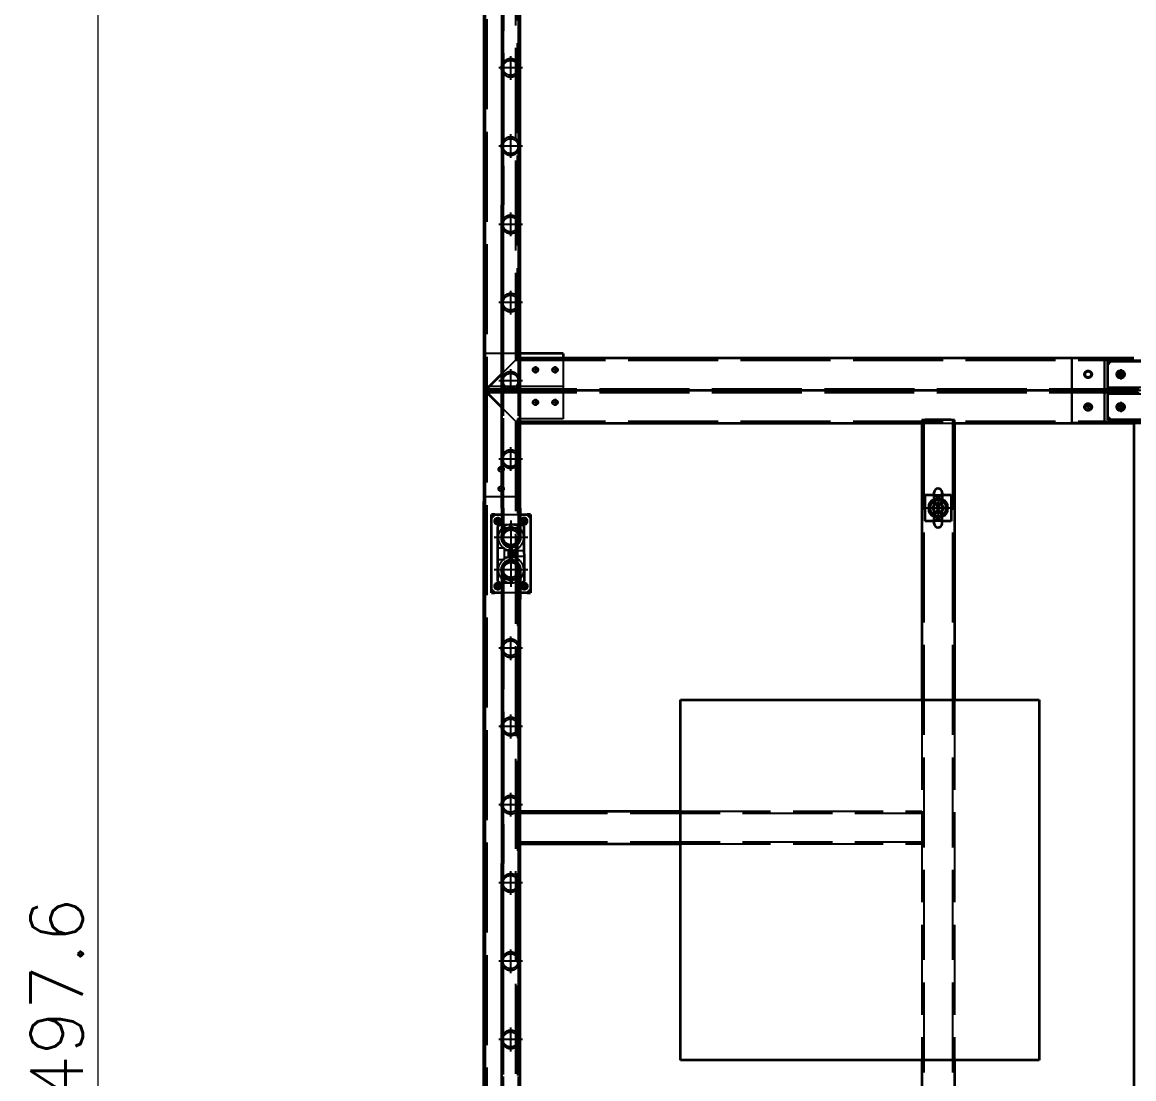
# Model space of a CAD drawing. Header units: millimetres. Extents: x -73083 to 81340, y -6859 to 6812.
# Drawn here: x -70108 to -68404, y 2270 to 3890 of the extents above; entities that cross this region are included whole.
import ezdxf

# ---------------------------------------------------------------- set-up
doc = ezdxf.new("R2010")
doc.units = ezdxf.units.MM
doc.linetypes.add('AM_ISO02W050', pattern=[7.5, 6, -1.5])
doc.linetypes.add('AM_ISO08W050', pattern=[18, 12, -1.5, 3, -1.5])
doc.layers.add('AM_7', color=2, linetype='AM_ISO08W050', lineweight=25)
doc.layers.add('AM_HID', color=1, linetype='AM_ISO02W050', lineweight=25)
doc.layers.add('word_dim', color=253, linetype='Continuous')
doc.styles.get("Standard").update_dxf_attribs({"font": 'romans.shx', "bigfont": 'bigfont.shx'})
doc.dimstyles.new('STANDARD 1-23', dxfattribs={"dimscale": 23, "dimtxt": 3.5, "dimasz": 3, "dimexe": 1, "dimexo": 0, "dimgap": 1, "dimtad": 3, "dimdsep": 46, "dimtxsty": 'Standard', "dimblk1": 'OPEN', "dimblk2": 'OPEN', "dimsah": 1, "dimcen": 0, "dimclrd": 256, "dimclre": 256, "dimclrt": 3, "dimazin": 2, "dimtfac": 1, "dimtmove": 0, "dimatfit": 3, "dimldrblk": 'OPEN', "dimfxl": 0, "dimtolj": 1, "dimtzin": 0, "dimlwd": 13, "dimlwe": 13, "dimarcsym": 0})

# ---------------------------------------------------------------- blocks, each defined once
blk = doc.blocks.new('_Open')
at = {"color": 0, "lineweight": -2}
for p, q in [((-1, 0.167), (0, 0)), ((-1, -0.167), (0, 0)), ((0, 0), (-1, 0))]:
    blk.add_line(p, q, dxfattribs=at)
blk = doc.blocks.new('*D1038')
at = {"layer": 'DEFPOINTS', "color": 0, "ltscale": 2}
for p in [(-69400.5, 5106.5), (-69992.4, -391.2), (-66747, -391.2)]:
    blk.add_point(p, dxfattribs=at)
at = {"layer": 'word_dim', "lineweight": 13, "ltscale": 2}
for p, q in [((-69400.5, 5106.5), (-70015.4, 5106.5)), ((-69992.4, 5037.5), (-69992.4, -322.2)), ((-66747, -391.2), (-70015.4, -391.2))]:
    blk.add_line(p, q, dxfattribs=at)
at = {"layer": 'word_dim', "lineweight": 13, "ltscale": 2, "xscale": 69, "yscale": 69, "zscale": 69}
for p, rotation in [((-69992.4, 5106.5), 90), ((-69992.4, -391.2), 270)]:
    blk.add_blockref('_Open', p, dxfattribs=dict(at, rotation=rotation))
at = {"layer": 'word_dim', "color": 3, "ltscale": 2, "insert": (-70055.6, 2357.6), "char_height": 80.5, "attachment_point": 5, "rotation": 90}
blk.add_mtext('\\A1;5497.6', dxfattribs=at)

msp = doc.modelspace()

# ---------------------------------------------------------------- linework, layer by layer
at = {"color": 7, "lineweight": 35, "ltscale": 23}
for p, q in [((-69400.4561, 5104.9596), (-69400.4583, 3154.95936)), ((-69398.9561, 5104.9596), (-69398.9583, 3154.95936)), ((-69398.95806, 3324.95936), (-69398.95586, 5104.9596)), ((-69344.9688, 3120.01771), (-69344.9627, 4040.01697)), ((-69372.96392, 4014.96155), (-69372.9666, 3609.96155)), ((-69344.9666, 3609.96155), (-69344.96392, 4014.96155)), ((-69372.96978, 3144.96155), (-69372.9666, 3609.96155)), ((-69344.96978, 3144.96155), (-69344.9666, 3609.96155)), ((-69278.92778, 3381.94715), (-69344.96904, 3381.9469)), ((-68403.95833, 3374.95813), (-69344.96904, 3374.95936)), ((-69278.92778, 3381.94715), (-69278.92754, 3374.95936)), ((-68443.95806, 3284.9657), (-68443.95794, 3364.9657)), ((-68443.95794, 3369.9657), (-68438.95794, 3369.9657)), ((-68443.95794, 3364.9657), (-68443.95794, 3369.9657)), ((-68443.95794, 3364.9657), (-68438.95794, 3369.9657)), ((-68438.95794, 3369.9657), (-68318.95795, 3369.96546)), ((-69395.95806, 3327.95936), (-69372.96733, 3350.94983)), ((-69393.96904, 3319.96619), (-69398.96904, 3324.96619)), ((-69398.95806, 3324.97327), (-69398.9605, 1204.96876)), ((-69398.95855, 3324.95936), (-69395.95855, 3327.95936)), ((-69372.96758, 3324.95936), (-69398.95855, 3324.95936)), ((-69395.95806, 3327.95936), (-69398.95806, 3324.95936)), ((-69398.95757, 3324.97278), (-69393.95806, 3319.97327)), ((-68443.958, 3324.95813), (-69344.96758, 3324.95936)), ((-69393.96904, 3319.96619), (-69372.96782, 3298.96521)), ((-69372.96953, 3298.98475), (-69393.95806, 3319.97327)), ((-69344.96782, 3274.96644), (-68728.9583, 3274.96888)), ((-68728.9583, 3274.96888), (-68728.95879, 2850.97693)), ((-68683.9583, 3279.9823), (-68723.9583, 3279.9823)), ((-68678.9583, 3274.96912), (-68678.95879, 2850.97669)), ((-68678.9583, 3274.96912), (-68403.97399, 3274.97034)), ((-68498.93795, 3274.96985), (-68498.93795, 3274.95789)), ((-68448.93792, 3274.95789), (-68498.93795, 3274.95789)), ((-68448.93792, 3274.95789), (-68448.93792, 3274.9701)), ((-68443.95806, 3279.9657), (-68443.95806, 3284.9657)), ((-68443.95806, 3284.9657), (-68438.95806, 3279.9657)), ((-68313.95804, 3279.96546), (-68443.95806, 3279.9657)), ((-68318.95806, 3279.96546), (-68438.95806, 3279.9657)), ((-68403.97399, 3274.98206), (-68403.97527, 2204.96827)), ((-68398.97405, 3274.98206), (-68403.97399, 3274.98206)), ((-69400.46074, 1204.95936), (-69400.4583, 3154.95936)), ((-69400.4583, 3154.95936), (-69398.9583, 3154.95936)), ((-69400.4583, 3154.95936), (-69398.9583, 3154.95936)), ((-69398.96074, 1204.95936), (-69398.9583, 3154.95936)), ((-68723.95873, 3164.96888), (-68710.20867, 3164.96888)), ((-68723.95855, 3124.96888), (-68723.95873, 3164.96888)), ((-68710.20818, 3168.81458), (-68710.20867, 3168.69275)), ((-68697.70867, 3121.17591), (-68697.70867, 3168.76185)), ((-68697.70867, 3168.70594), (-68697.70867, 3156.76038)), ((-68697.70867, 3164.96912), (-68683.95873, 3164.96912)), ((-68683.95873, 3164.96912), (-68683.95855, 3124.96912)), ((-69372.96978, 3144.96155), (-69372.97002, 3100.068)), ((-69344.96978, 3144.96155), (-69344.97026, 3099.83802)), ((-69388.96904, 3019.95374), (-69388.9688, 3129.95374)), ((-69388.9688, 3129.95374), (-69383.9688, 3134.95374)), ((-69383.9688, 3134.95374), (-69388.96343, 3134.95374)), ((-69388.96343, 3129.95374), (-69388.96343, 3134.95374)), ((-69383.9688, 3134.95374), (-69372.9688, 3134.95374)), ((-69379.23467, 3116.88147), (-69376.24663, 3119.89319)), ((-69376.24663, 3119.89319), (-69372.96978, 3119.90613)), ((-69344.96978, 3120.01697), (-69342.24688, 3120.02771)), ((-69344.9688, 3134.95374), (-69333.9688, 3134.95374)), ((-69342.24688, 3120.02771), (-69339.23491, 3117.03968)), ((-69328.96343, 3134.95374), (-69333.9688, 3134.95374)), ((-69333.9688, 3134.95374), (-69328.9688, 3129.95374)), ((-69328.9688, 3129.95374), (-69328.96904, 3019.95374)), ((-69328.96343, 3134.95374), (-69328.96343, 3129.95374)), ((-68710.20873, 3124.96888), (-68723.95855, 3124.96888)), ((-68697.70897, 3121.28968), (-68697.70916, 3121.32117)), ((-68683.95855, 3124.96912), (-68697.70873, 3124.96912)), ((-68697.70867, 3121.23206), (-68697.70867, 3133.17737)), ((-69378.90264, 3032.88221), (-69379.23467, 3116.88147)), ((-69339.23491, 3117.03968), (-69338.90288, 3033.04017)), ((-69360.02715, 3064.42249), (-69360.1104, 3085.49134)), ((-69358.1104, 3085.49915), (-69358.02715, 3064.4303)), ((-69344.97002, 3049.9303), (-69344.97026, 3004.96155)), ((-69383.96904, 3014.95374), (-69388.96904, 3019.95374)), ((-69388.96367, 3014.95374), (-69388.96367, 3019.94861)), ((-69375.89067, 3029.89393), (-69378.90264, 3032.88221)), ((-69372.97026, 3029.9054), (-69375.89067, 3029.89393)), ((-69344.97539, 2110.02527), (-69344.96904, 3030.01697)), ((-69341.89092, 3030.02845), (-69344.97026, 3030.01624)), ((-69338.90288, 3033.04017), (-69341.89092, 3030.02845)), ((-69328.96904, 3019.95374), (-69333.96904, 3014.95374)), ((-69328.96367, 3019.95374), (-69328.96367, 3014.95374)), ((-69388.96367, 3014.95374), (-69383.96904, 3014.95374)), ((-69372.971, 3014.95374), (-69383.96904, 3014.95374)), ((-69372.97026, 3004.96155), (-69372.97295, 2599.96167)), ((-69344.97295, 2599.96143), (-69344.97026, 3004.96155)), ((-69333.96904, 3014.95374), (-69344.971, 3014.95374)), ((-69333.96904, 3014.95374), (-69328.96367, 3014.95374)), ((-69098.9442, 2297.97645), (-69098.94353, 2850.97645)), ((-69098.94353, 2850.97645), (-68548.94353, 2850.97571)), ((-68548.94353, 2850.97571), (-68548.9442, 2297.97584)), ((-69344.97149, 2679.96192), (-69098.94457, 2679.96155)), ((-69344.97197, 2629.96192), (-69098.94463, 2629.96155)), ((-69372.97612, 2134.96167), (-69372.97295, 2599.96167)), ((-69344.97612, 2134.96143), (-69344.97295, 2599.96143)), ((-68548.9442, 2297.97584), (-69098.9442, 2297.97645)), ((-68728.95946, 2297.97681), (-68728.95958, 2204.96741)), ((-68678.95946, 2297.97681), (-68678.95958, 2204.96753))]:
    msp.add_line(p, q, dxfattribs=at)
for points in [[(-68710.19414, 3120.79261), (-68710.20867, 3121.7157), (-68710.20867, 3167.83826), (-68710.20867, 3168.66541), (-68710.19408, 3169.14563)], [(-69372.70098, 3052.69251), (-69372.84746, 3051.80848), (-69372.93731, 3050.91688), (-69372.97002, 3049.50355), (-69372.97026, 3004.96155)]]:
    msp.add_lwpolyline(points, dxfattribs=at)
for centre, radius in [((-68423.95797, 3349.9657), 6), ((-68423.95794, 3349.9657), 4.188), ((-68423.95803, 3299.9657), 6), ((-68423.958, 3299.9657), 4.188), ((-69378.9688, 3124.95374), 5), ((-69378.96343, 3124.95374), 3.3235), ((-69338.96343, 3124.95374), 3.3235), ((-69378.96904, 3024.95374), 5), ((-69378.96367, 3024.95374), 3.3235), ((-69338.96904, 3024.95374), 5), ((-69338.96367, 3024.95374), 3.3235)]:
    msp.add_circle(centre, radius, dxfattribs=at)
for centre, radius, start, end in [((-69359.60479, 3819.96253), 14, 162.61401802, 197.385217), ((-69359.60552, 3699.96253), 14, 162.61401802, 197.385217), ((-69359.60625, 3579.96253), 14, 162.61401802, 197.385217), ((-69359.60723, 3459.96253), 14, 162.61401802, 197.385217), ((-69359.60796, 3339.96253), 14, 162.61401802, 197.385217), ((-69359.60869, 3219.96253), 14, 162.61401802, 197.385217), ((-68703.95867, 3168.71912), 6.25, 3.91298976, 176.08690767), ((-68703.95867, 3144.96912), 15, 114.62448054, 245.37556044), ((-68703.95867, 3144.96912), 12.79591, 119.2381777, 240.76171302), ((-68703.95867, 3144.96912), 12.79591, 299.23755114, 60.7623464), ((-68703.95867, 3144.96912), 15, 294.6242433, 65.3759616), ((-69338.96904, 3124.95447), 5, 180.00872397, 179.99113942), ((-68703.95867, 3121.21912), 6.25, 183.91298305, 356.08690224), ((-69359.16753, 3099.96058), 14.5, 162.15291195, 266.27191632), ((-69359.16753, 3099.96058), 14.5, 274.18106365, 11.72469505), ((-69357.92437, 3099.99988), 15.0459, 179.35459311, 183.77845564), ((-69358.97002, 3099.96131), 14, 183.90260116, 3.90259806), ((-69358.9688, 3099.95423), 15.35, 265.74730315, 273.21804112), ((-69358.9688, 3099.95423), 19.75, 266.74484545, 272.55131221), ((-69358.96904, 3049.95423), 19.75, 87.32829888, 93.1336045), ((-69358.97002, 3049.96106), 14.5, 94.18106182, 195.08974068), ((-69358.97002, 3049.96131), 14, 348.7496172, 168.74961794), ((-69358.96904, 3049.95423), 15.35, 86.49789814, 93.96393011), ((-69358.97002, 3049.96106), 14.5, 344.90729513, 86.2719145), ((-69359.6104, 2929.96253), 14, 162.61401802, 197.385217), ((-69359.61113, 2809.96253), 14, 162.61401802, 197.385217), ((-69359.61211, 2689.96253), 14, 162.61401802, 197.385217), ((-69359.61284, 2569.96253), 14, 162.61401802, 197.385217), ((-69359.61357, 2449.96253), 14, 162.61401802, 197.385217), ((-69359.61431, 2329.96253), 14, 162.61401802, 197.385217)]:
    msp.add_arc(centre, radius, start, end, dxfattribs=at)
at = {"layer": 'AM_7', "ltscale": 23}
for p, q in [((-69359.60479, 3838.16248), (-69359.60479, 3801.76258)), ((-69341.40483, 3819.96253), (-69377.80474, 3819.96253)), ((-69359.60552, 3718.16248), (-69359.60552, 3681.76258)), ((-69341.40557, 3699.96253), (-69377.80547, 3699.96253)), ((-69359.60625, 3598.16248), (-69359.60625, 3561.76258)), ((-69341.4063, 3579.96253), (-69377.80645, 3579.96253)), ((-69359.60723, 3478.16248), (-69359.60723, 3441.76258)), ((-69341.40703, 3459.96253), (-69377.80718, 3459.96253)), ((-69359.60796, 3358.16248), (-69359.60796, 3321.76258)), ((-69321.42754, 3362.39148), (-69321.42754, 3351.50257)), ((-69291.42754, 3362.39148), (-69291.42754, 3351.50257)), ((-69315.9832, 3356.9469), (-69326.87212, 3356.9469)), ((-69285.9832, 3356.94715), (-69296.87212, 3356.94715)), ((-68416.15795, 3349.9657), (-68431.75798, 3349.9657)), ((-68423.95797, 3357.76551), (-68423.95797, 3342.16565)), ((-69341.40801, 3339.96253), (-69377.80791, 3339.96253)), ((-69316.01348, 3306.9469), (-69326.90239, 3306.9469)), ((-69321.45806, 3312.39124), (-69321.45806, 3301.50257)), ((-69286.01348, 3306.9469), (-69296.90239, 3306.9469)), ((-69291.45806, 3312.39124), (-69291.45806, 3301.50257)), ((-68423.95803, 3307.76551), (-68423.95803, 3292.16565)), ((-68468.5233, 3299.96985), (-68479.4121, 3299.96985)), ((-68473.9677, 3305.41443), (-68473.9677, 3294.52552)), ((-68416.15801, 3299.9657), (-68431.75805, 3299.9657)), ((-69359.60869, 3238.16248), (-69359.60869, 3201.76258)), ((-69341.40874, 3219.96253), (-69377.80864, 3219.96253)), ((-69373.95806, 3209.89148), (-69373.95806, 3199.00257)), ((-69368.51372, 3204.4469), (-69379.40239, 3204.4469)), ((-69368.51372, 3174.4469), (-69379.40264, 3174.4469)), ((-69373.95806, 3179.89148), (-69373.95806, 3169.00257)), ((-68703.95867, 3164.46912), (-68703.95867, 3125.46912)), ((-68684.45867, 3144.96912), (-68723.45867, 3144.96912)), ((-69372.4688, 3124.95374), (-69385.4688, 3124.95374)), ((-69374.64287, 3124.95374), (-69383.28399, 3124.95374)), ((-69378.9688, 3131.45374), (-69378.9688, 3118.45374)), ((-69378.96343, 3129.2743), (-69378.96343, 3120.63318)), ((-69358.9688, 3125.62928), (-69358.9688, 3074.27942)), ((-69332.46904, 3124.95447), (-69345.46904, 3124.95447)), ((-69334.64287, 3124.95374), (-69343.28399, 3124.95374)), ((-69338.96904, 3131.45447), (-69338.96904, 3118.45447)), ((-69338.96343, 3129.2743), (-69338.96343, 3120.63318)), ((-69358.97002, 3118.16126), (-69358.97002, 3081.76136)), ((-69333.29399, 3099.95423), (-69384.64385, 3099.95423)), ((-69340.76982, 3099.96131), (-69377.16997, 3099.96131)), ((-69358.97002, 3068.16126), (-69358.97002, 3031.76136)), ((-69358.96904, 3075.62928), (-69358.96904, 3024.27942)), ((-69333.29399, 3049.95423), (-69384.64409, 3049.95423)), ((-69340.77007, 3049.96131), (-69377.16997, 3049.96131)), ((-69372.46904, 3024.95374), (-69385.46904, 3024.95374)), ((-69374.64312, 3024.95374), (-69383.28423, 3024.95374)), ((-69378.96904, 3031.45374), (-69378.96904, 3018.45374)), ((-69378.96367, 3029.2743), (-69378.96367, 3020.63318)), ((-69332.46904, 3024.95374), (-69345.46904, 3024.95374)), ((-69334.64312, 3024.95374), (-69343.28423, 3024.95374)), ((-69338.96904, 3031.45374), (-69338.96904, 3018.45374)), ((-69338.96367, 3029.2743), (-69338.96367, 3020.63318)), ((-69359.6104, 2948.16248), (-69359.6104, 2911.76258)), ((-69341.41045, 2929.96253), (-69377.81035, 2929.96253)), ((-69359.61113, 2828.16248), (-69359.61113, 2791.76258)), ((-69341.41118, 2809.96253), (-69377.81133, 2809.96253)), ((-69359.61211, 2708.16248), (-69359.61211, 2671.76246)), ((-69341.41191, 2689.96253), (-69377.81206, 2689.96253)), ((-69359.61284, 2588.16248), (-69359.61284, 2551.76246)), ((-69341.41289, 2569.96253), (-69377.81279, 2569.96253)), ((-69359.61357, 2468.16248), (-69359.61357, 2431.76246)), ((-69341.41362, 2449.96253), (-69377.81353, 2449.96253)), ((-69359.61431, 2348.16248), (-69359.61431, 2311.76246)), ((-69341.41436, 2329.96253), (-69377.8145, 2329.96253))]:
    msp.add_line(p, q, dxfattribs=at)
at = {"layer": 'AM_HID', "ltscale": 23}
for p, q in [((-69395.95586, 5101.9596), (-69395.95806, 3327.95936)), ((-69351.95586, 5057.95911), (-69351.95781, 3371.95936)), ((-69348.95781, 3374.95936), (-69348.95586, 5054.95911)), ((-69372.9688, 3113.95472), (-69372.9627, 4045.95472)), ((-69370.46587, 3567.95472), (-69370.4627, 4045.95472)), ((-69347.46587, 3567.95447), (-69347.4627, 4045.95447)), ((-69370.46392, 4014.96155), (-69370.4666, 3609.96155)), ((-69347.4666, 3609.96155), (-69347.46392, 4014.96155)), ((-69370.46978, 3144.96155), (-69370.4666, 3609.96155)), ((-69347.46978, 3144.96155), (-69347.4666, 3609.96155)), ((-69370.4688, 3113.95472), (-69370.46587, 3567.95472)), ((-69347.4688, 3113.95447), (-69347.46587, 3567.95447)), ((-69344.96904, 3381.9469), (-69398.92778, 3381.9469)), ((-69398.92754, 3331.9469), (-69398.92778, 3381.9469)), ((-69351.95855, 3371.95936), (-69348.95855, 3374.95936)), ((-69348.95781, 3374.95936), (-69351.95781, 3371.95936)), ((-69344.96904, 3374.95936), (-69348.95855, 3374.95936)), ((-69278.92754, 3374.95936), (-69278.92754, 3331.94715)), ((-68498.9417, 3324.95789), (-68498.94164, 3374.95789)), ((-68498.93776, 3374.95789), (-68498.93795, 3274.96985)), ((-68448.94164, 3374.95789), (-68448.9417, 3324.95789)), ((-68448.93792, 3274.9701), (-68448.93773, 3374.95789)), ((-69395.95855, 3327.95936), (-69351.95855, 3371.95936)), ((-69372.96733, 3350.94983), (-69351.95781, 3371.95936)), ((-69351.95855, 3371.95936), (-65645.9583, 3371.95472)), ((-69398.96904, 3324.96619), (-65598.96929, 3324.98182)), ((-69398.95781, 3331.9469), (-69278.95781, 3331.9469)), ((-69398.92754, 3331.9469), (-69278.92754, 3331.94715)), ((-69395.95855, 3327.95936), (-65601.95855, 3327.95472)), ((-69344.96758, 3324.95936), (-69372.96758, 3324.95936)), ((-69278.95781, 3331.9469), (-69278.95806, 3281.9469)), ((-68498.96761, 3274.96985), (-68498.96782, 3324.96985)), ((-68448.96782, 3324.9701), (-68448.96758, 3274.9701)), ((-68313.95798, 3329.96546), (-68443.958, 3329.9657)), ((-68313.95803, 3324.95813), (-68443.958, 3324.95813)), ((-69395.96904, 3321.96619), (-65601.96929, 3321.98182)), ((-69395.95806, 3321.97327), (-69395.9605, 1207.96876)), ((-68443.95806, 3284.9657), (-68443.958, 3319.9657)), ((-68443.958, 3319.9657), (-68313.958, 3319.96546)), ((-69353.95806, 3279.97327), (-69372.96953, 3298.98475)), ((-69372.96782, 3298.96521), (-69353.9688, 3279.96619)), ((-69348.9688, 3274.96644), (-69353.9688, 3279.96619)), ((-69353.95806, 3279.97327), (-69348.95806, 3274.97327)), ((-69351.9688, 3277.96619), (-65645.96929, 3277.98182)), ((-69351.95806, 3277.97327), (-69351.9605, 1251.96869)), ((-69348.9688, 3274.96644), (-69344.96782, 3274.96644)), ((-69348.95806, 3274.97327), (-69348.9605, 1254.96869)), ((-69278.95806, 3281.9469), (-69348.95806, 3281.9469)), ((-69348.95806, 3281.9469), (-69348.95806, 3274.97327)), ((-68728.9583, 3279.98255), (-68728.9583, 3274.96888)), ((-68723.9583, 3279.9823), (-68728.9583, 3279.98255)), ((-68728.9583, 3274.96888), (-68678.9583, 3274.96912)), ((-68725.9583, 3279.9823), (-68725.9616, 507.98243)), ((-68678.9583, 3279.9823), (-68683.9583, 3279.9823)), ((-68681.9583, 3279.9823), (-68681.96154, 551.98243)), ((-68678.9583, 3279.9823), (-68678.9583, 3274.96912)), ((-68403.97399, 3274.97034), (-68353.97402, 3274.97034)), ((-69348.95806, 3161.9469), (-69398.95806, 3161.9469)), ((-68703.95861, 3158.82532), (-68715.95861, 3151.8971)), ((-68710.20867, 3168.69275), (-68710.20867, 3156.76038)), ((-68710.20867, 3164.96888), (-68697.70867, 3164.96912)), ((-68691.95861, 3151.8971), (-68703.95861, 3158.82532)), ((-69347.46978, 3144.96155), (-69347.47002, 3099.98328)), ((-68715.95861, 3151.8971), (-68715.95867, 3138.0409)), ((-68715.95867, 3138.0409), (-68703.95867, 3131.11268)), ((-68703.95867, 3131.11268), (-68691.95867, 3138.0409)), ((-68691.95867, 3138.0409), (-68691.95861, 3151.8971)), ((-69372.96978, 3119.90613), (-69360.24663, 3119.95643)), ((-69372.9688, 3134.95374), (-69344.9688, 3134.95374)), ((-69360.22466, 3114.422), (-69360.24663, 3119.95643)), ((-69358.24663, 3119.96448), (-69344.96978, 3120.01697)), ((-69358.24663, 3119.96448), (-69358.22466, 3114.43006)), ((-69344.9688, 3113.95447), (-69344.9688, 3120.01771)), ((-68697.70873, 3124.96912), (-68710.20873, 3124.96888)), ((-68710.20855, 3121.18372), (-68710.20867, 3133.17713)), ((-68710.19414, 3121.64563), (-68710.20855, 3121.18372)), ((-68697.70916, 3121.32117), (-68697.70867, 3121.23206)), ((-69371.25493, 3113.95472), (-69372.9688, 3113.95472)), ((-69344.9688, 3113.95447), (-69371.25493, 3113.95472)), ((-69372.97002, 3100.068), (-69372.96953, 3100.16932)), ((-69379.10405, 3083.88172), (-69369.1043, 3083.92103)), ((-69369.06865, 3074.92127), (-69369.1043, 3083.92103)), ((-69369.09038, 3080.42127), (-69360.09038, 3080.45667)), ((-69369.03301, 3065.92127), (-69369.06865, 3074.92127)), ((-69369.04692, 3069.42127), (-69360.04692, 3069.45691)), ((-69362.96904, 3069.29505), (-69362.96904, 3080.61365)), ((-69339.08599, 3079.37781), (-69358.08599, 3079.30262)), ((-69339.05181, 3070.70179), (-69358.05156, 3070.62684)), ((-69354.96904, 3080.61365), (-69354.96904, 3069.29505)), ((-69379.03301, 3065.88172), (-69369.03301, 3065.92127)), ((-69372.97539, 2103.95472), (-69372.96904, 3035.95472)), ((-69372.96904, 3035.95472), (-69371.25518, 3035.95472)), ((-69371.25518, 3035.95472), (-69358.96904, 3035.95472)), ((-69370.47222, 2557.95472), (-69370.46904, 3035.95472)), ((-69359.89092, 3029.95716), (-69359.91265, 3035.49158)), ((-69358.96904, 3035.95472), (-69347.46904, 3035.95447)), ((-69358.96904, 3035.95472), (-69344.96904, 3035.95447)), ((-69357.91265, 3035.49964), (-69357.89092, 3029.96521)), ((-69347.47222, 2557.95459), (-69347.46904, 3035.95447)), ((-69344.96904, 3030.01697), (-69344.96904, 3035.95447)), ((-69359.89092, 3029.95716), (-69372.97026, 3029.9054)), ((-69344.97026, 3030.01624), (-69357.89092, 3029.96521)), ((-69344.971, 3014.95374), (-69372.971, 3014.95374)), ((-69370.47026, 3004.96155), (-69370.47295, 2599.96167)), ((-69347.47295, 2599.96143), (-69347.47026, 3004.96155)), ((-68728.95879, 2850.97693), (-68728.95946, 2297.97681)), ((-68678.95879, 2850.97669), (-68678.95946, 2297.97681)), ((-69348.95879, 2679.96192), (-69344.97149, 2679.96192)), ((-69348.95879, 2679.96192), (-69348.95879, 2674.96192)), ((-69348.95879, 2676.96192), (-68728.95873, 2676.96119)), ((-69098.94457, 2679.96155), (-68728.95873, 2679.96119)), ((-68728.95873, 2679.96119), (-68728.95873, 2674.96119)), ((-69348.95879, 2674.96192), (-69348.95879, 2634.96192)), ((-68728.95873, 2674.96119), (-68728.95879, 2634.96119)), ((-69348.95879, 2634.96192), (-69348.95879, 2629.96192)), ((-69348.95879, 2632.96192), (-68728.95879, 2632.96119)), ((-69348.95879, 2629.96192), (-69344.97197, 2629.96192)), ((-69098.94463, 2629.96155), (-68728.95879, 2629.96119)), ((-68728.95879, 2634.96119), (-68728.95879, 2629.96119)), ((-69370.47612, 2134.96167), (-69370.47295, 2599.96167)), ((-69347.47612, 2134.96143), (-69347.47295, 2599.96143)), ((-69370.47539, 2103.95472), (-69370.47222, 2557.95472)), ((-69347.47539, 2103.95459), (-69347.47222, 2557.95459))]:
    msp.add_line(p, q, dxfattribs=at)
for points in [[(-68709.92424, 3157.27039), (-68710.13396, 3156.99329), (-68710.20159, 3156.82508), (-68710.20867, 3156.76087)], [(-68710.19707, 3156.68738), (-68710.13347, 3156.59632), (-68710.04375, 3156.5431), (-68709.95159, 3156.51355), (-68709.77098, 3156.48694), (-68709.54485, 3156.48108)], [(-68708.88909, 3158.06385), (-68709.25798, 3157.82898), (-68709.60558, 3157.568), (-68709.92424, 3157.27039)], [(-68708.97185, 3154.68787), (-68708.60302, 3153.72376), (-68708.20201, 3152.77332), (-68707.31646, 3150.9032), (-68706.41057, 3149.18665), (-68705.77629, 3148.0553), (-68704.46965, 3145.82483), (-68703.95867, 3144.96912)], [(-68700.26189, 3158.65491), (-68700.8532, 3158.85999), (-68701.45855, 3159.02723), (-68702.69854, 3159.24988), (-68703.95867, 3159.3241)], [(-68703.95867, 3144.96912), (-68703.27434, 3146.11585), (-68702.05925, 3148.19861), (-68701.47112, 3149.25135), (-68700.62603, 3150.85315), (-68699.98235, 3152.18128), (-68699.43651, 3153.42493), (-68698.94542, 3154.68787)], [(-68698.62957, 3157.80848), (-68699.41777, 3158.27845), (-68700.26189, 3158.65491)], [(-68697.8142, 3157.04432), (-68698.05376, 3157.33411), (-68698.23613, 3157.50403), (-68698.62957, 3157.80848)], [(-68698.37236, 3156.48108), (-68698.00585, 3156.50501), (-68697.81957, 3156.5702), (-68697.76244, 3156.61658)], [(-68697.70867, 3156.76063), (-68697.71758, 3156.83484), (-68697.8142, 3157.04432)], [(-69370.46978, 3144.96155), (-69370.47002, 3100.98963), (-69370.47002, 3099.98816), (-69370.44316, 3099.17859)], [(-68703.95867, 3144.96912), (-68704.00689, 3144.88831), (-68705.30608, 3142.6969), (-68706.64629, 3140.31824), (-68707.32268, 3139.02283), (-68707.96489, 3137.69178), (-68708.49016, 3136.49061), (-68708.97185, 3135.25013)], [(-68698.94548, 3135.25013), (-68699.58782, 3136.87146), (-68700.30004, 3138.42713), (-68701.30877, 3140.38831), (-68701.82744, 3141.32923), (-68702.89025, 3143.17298), (-68703.95867, 3144.96912)], [(-68709.54491, 3133.45691), (-68709.88744, 3133.43714), (-68710.0186, 3133.40467), (-68710.15483, 3133.32142)], [(-68710.10308, 3132.89368), (-68709.78789, 3132.52967), (-68709.28771, 3132.12952)], [(-68709.28771, 3132.12952), (-68708.5443, 3131.68274), (-68707.65538, 3131.28309)], [(-68707.65538, 3131.28309), (-68706.49901, 3130.92078), (-68705.2506, 3130.69202), (-68703.95867, 3130.61414)], [(-68699.02825, 3131.87415), (-68698.42943, 3132.27601), (-68697.99309, 3132.66761)], [(-68697.7202, 3133.25062), (-68697.76323, 3133.3219), (-68697.83586, 3133.37659), (-68697.97466, 3133.42615), (-68698.37242, 3133.45691)], [(-68697.99309, 3132.66761), (-68697.77996, 3132.95008), (-68697.70867, 3133.17737)], [(-69370.24907, 3052.20496), (-69370.35332, 3051.6969), (-69370.44316, 3050.74622), (-69370.46709, 3049.86683), (-69370.46856, 3049.82459), (-69370.46856, 3049.82264), (-69370.46904, 3049.8241), (-69370.47002, 3049.92029), (-69370.47002, 3049.93616), (-69370.47002, 3049.90101), (-69370.47002, 3048.13855), (-69370.47026, 3004.96155)], [(-69347.69097, 3047.71766), (-69347.596, 3048.19251), (-69347.48052, 3049.64441), (-69347.47124, 3050.0431), (-69347.471, 3050.05018), (-69347.47075, 3050.05164), (-69347.47002, 3049.99744), (-69347.47002, 3048.56336), (-69347.47026, 3004.96155)]]:
    msp.add_lwpolyline(points, dxfattribs=at)
for centre, radius in [((-69359.60479, 3819.96253), 11.5), ((-69359.60552, 3699.96253), 11.5), ((-69359.60625, 3579.96253), 11.5), ((-69359.60723, 3459.96253), 11.5), ((-69321.42754, 3356.9469), 4.188), ((-69291.42754, 3356.94715), 4.188), ((-69359.60796, 3339.96253), 11.5), ((-68473.93779, 3349.95789), 6), ((-68473.94167, 3349.95789), 4.188), ((-69321.45806, 3306.9469), 4.188), ((-69291.45806, 3306.9469), 4.188), ((-68473.93789, 3299.95789), 6), ((-68473.9677, 3299.96985), 4.188), ((-69359.60869, 3219.96253), 11.5), ((-69373.95806, 3204.4469), 4.188), ((-69373.95806, 3174.4469), 4.188), ((-68703.95861, 3144.96912), 12), ((-68703.95867, 3144.96912), 8), ((-68703.95867, 3144.96912), 8), ((-68703.95867, 3144.96912), 7.99999), ((-68703.95861, 3144.96912), 8), ((-68703.95867, 3144.96912), 7.1225), ((-68703.95867, 3144.96912), 6.9175), ((-68703.95867, 3144.96912), 6.9175), ((-68703.95861, 3144.96912), 6.9175), ((-69358.97002, 3099.96131), 11.5), ((-69358.97002, 3049.96131), 11.5), ((-69359.6104, 2929.96253), 11.5), ((-69359.61113, 2809.96253), 11.5), ((-69359.61211, 2689.96253), 11.5), ((-69359.61284, 2569.96253), 11.5), ((-69359.61357, 2449.96253), 11.5), ((-69359.61431, 2329.96253), 11.5)]:
    msp.add_circle(centre, radius, dxfattribs=at)
for centre, radius, start, end in [((-69359.60479, 3819.96253), 14, 197.385217, 162.61401802), ((-69359.60552, 3699.96253), 14, 197.385217, 162.61401802), ((-69359.60625, 3579.96253), 14, 197.385217, 162.61401802), ((-69359.60723, 3459.96253), 14, 197.385217, 162.61401802), ((-69359.60796, 3339.96253), 14, 197.385217, 162.61401802), ((-69359.60869, 3219.96253), 14, 197.385217, 162.61401802), ((-68703.83513, 3168.724), 6.37362, 179.1852454, 183.88176908), ((-68703.95867, 3144.96912), 12.79591, 115.8848007, 119.2381777), ((-68703.95867, 3144.96912), 15, 65.3759616, 114.62448054), ((-68709.98369, 3156.75843), 0.22499, 179.39765063, 198.41975843), ((-68703.95867, 3168.71912), 6.25, 183.91298305, 356.08690224), ((-68686.2044, 3162.95569), 24.222, 195.50388237, 199.95801265), ((-68704.55523, 3150.59388), 8.63726, 107.33324677, 120.1205152), ((-68703.97991, 3148.82532), 10.49823, 89.88403955, 107.45517248), ((-68721.71282, 3162.95569), 24.222, 340.04187818, 344.49601529), ((-68703.95867, 3144.96912), 12.79591, 60.7623464, 64.11508819), ((-68697.92266, 3156.75818), 0.21392, 318.56350993, 0.64739628), ((-68703.90215, 3168.71839), 6.19361, 356.05715975, 0.4031461), ((-68704.13781, 3168.71253), 6.4292, 359.2025902, 3.86104532), ((-69358.9688, 3099.95423), 19.75, 272.55131221, 179.99993671), ((-68703.95867, 3144.96912), 12.79591, 240.76171302, 244.11509001), ((-68703.95867, 3144.96912), 15, 245.37556044, 294.6242433), ((-68710.00164, 3133.18226), 0.20697, 137.80560983, 181.41975909), ((-68703.95867, 3121.21912), 6.25, 3.91298976, 176.08690767), ((-68686.21807, 3126.9867), 24.20763, 160.0408672, 164.49764759), ((-68703.93706, 3141.11536), 10.50068, 269.88228602, 287.44898615), ((-68703.37017, 3139.36194), 8.65662, 287.34908097, 300.10768992), ((-68721.69927, 3126.9867), 24.20763, 15.50224984, 19.95903194), ((-68703.95867, 3144.96912), 12.79591, 295.88480936, 299.23755114), ((-68704.04851, 3121.2223), 6.33984, 356.11178077, 0.60903036), ((-68703.90239, 3121.21961), 6.19381, 359.59645036, 3.94268188), ((-68697.93377, 3133.17957), 0.22511, 359.43670662, 18.39279273), ((-69358.9688, 3099.95423), 15.35, 359.99993293, 265.74730315), ((-69358.97002, 3099.96131), 14, 3.90259806, 183.90260116), ((-69359.16753, 3099.96058), 14.5, 94.18106182, 162.15291195), ((-69359.16753, 3099.96058), 14.5, 11.72469505, 86.2719145), ((-69358.9688, 3099.95423), 19.75, 179.99993671, 266.74484545), ((-69358.9688, 3099.95423), 15.35, 273.21804112, 359.99993293), ((-69358.65923, 3099.97059), 11.18945, 0.0659543, 3.96369324), ((-69358.87651, 3099.96229), 13.90672, 359.48827614, 3.92467536), ((-69358.96904, 3049.95423), 19.75, 93.1336045, 359.99993293), ((-69358.96904, 3049.95423), 19.75, 359.99993293, 87.32829888), ((-69358.96904, 3049.95423), 15.35, 93.96393011, 86.49789814), ((-69358.97002, 3049.96131), 14, 168.74961794, 348.7496172), ((-69358.97002, 3049.96106), 14.5, 195.08974068, 266.27191632), ((-69358.97002, 3049.96106), 14.5, 274.18106365, 344.90729513), ((-69359.01104, 3049.96644), 14.04131, 348.76184153, 0.22828944), ((-69359.6104, 2929.96253), 14, 197.385217, 162.61401802), ((-69359.61113, 2809.96253), 14, 197.385217, 162.61401802), ((-69359.61211, 2689.96253), 14, 197.385217, 162.61401802), ((-69359.61284, 2569.96253), 14, 197.385217, 162.61401802), ((-69359.61357, 2449.96253), 14, 197.385217, 162.61401802), ((-69359.61431, 2329.96253), 14, 197.385217, 162.61401802)]:
    msp.add_arc(centre, radius, start, end, dxfattribs=at)
msp.add_ellipse((-68704.88347, 3130.8097), major_axis=(5.30547, -2.4613), ratio=0.1858337663, start_param=3.2275473488, end_param=3.4270442333, dxfattribs=at)

# ---------------------------------------------------------------- dimensions: what is measured, and where the dimension line sits
at = {"layer": 'word_dim', "ltscale": 2}
dim = msp.add_linear_dim(base=(-69992.39986, -391.16245), p1=(-69400.4561, 5106.4596), p2=(-66746.98055, -391.16245), angle=90, dimstyle='STANDARD 1-23', override={"dimdec": 1}, dxfattribs=at)
dim.commit()
dim.dimension.update_dxf_attribs({"geometry": '*D1038', "text_midpoint": (-70055.64986, 2357.64858)})

doc.saveas('drawing.dxf')
